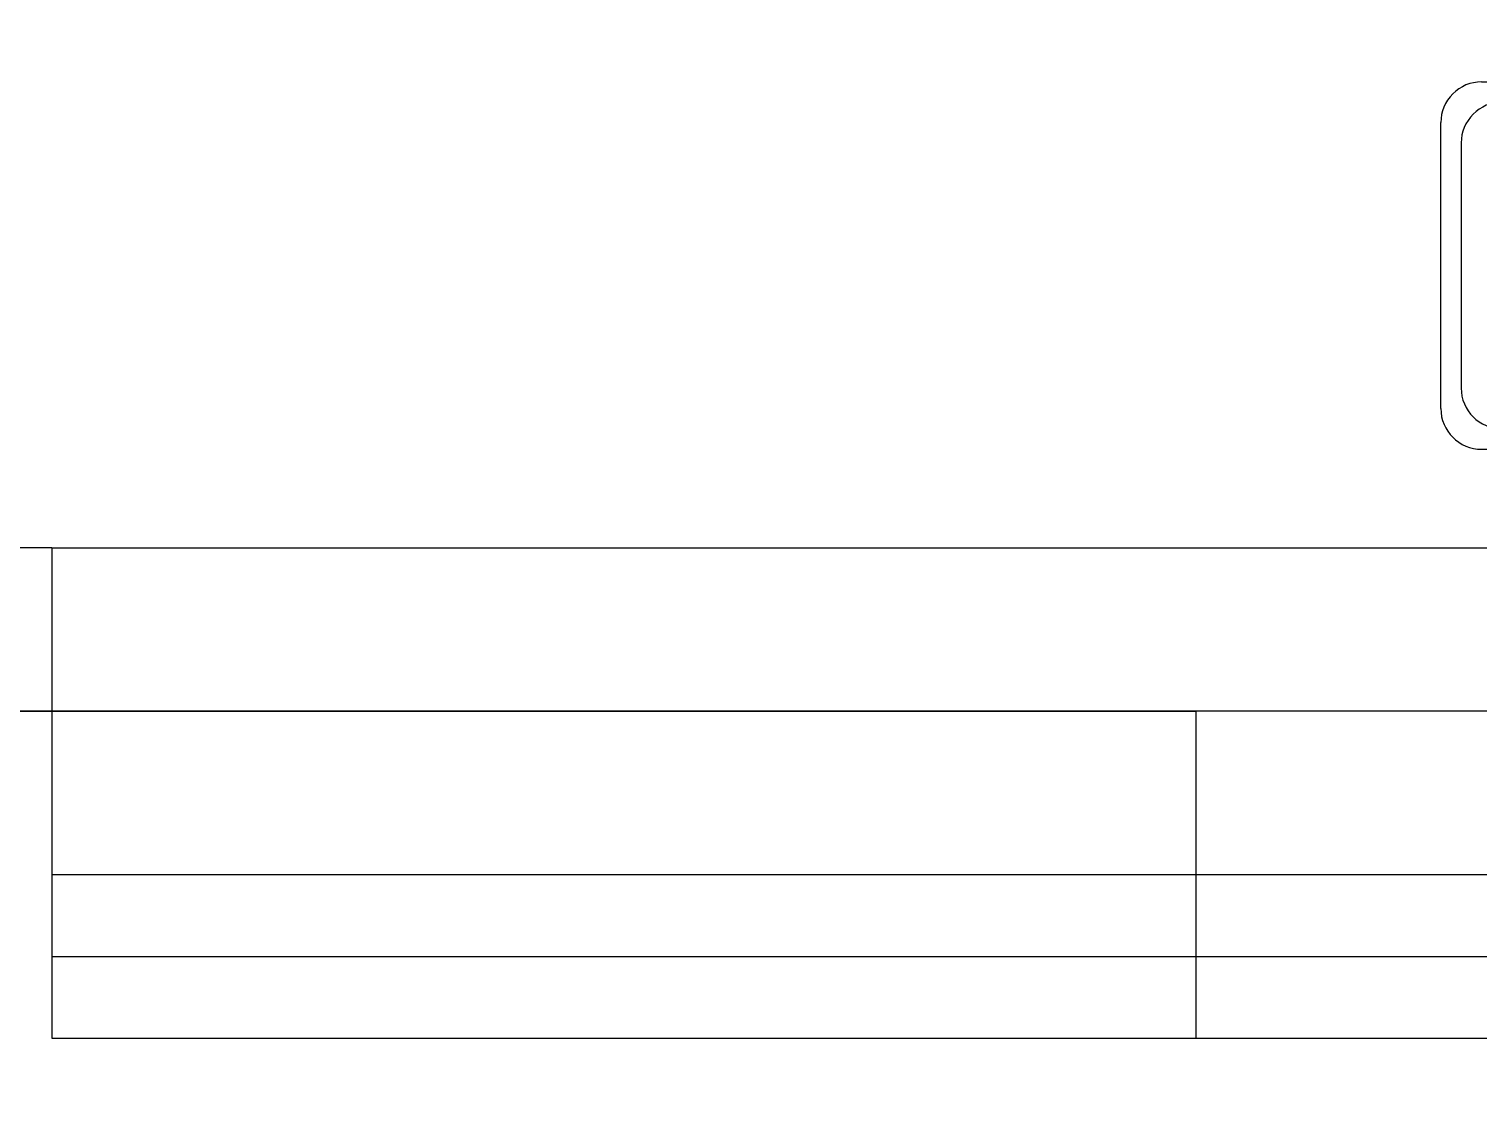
# Model space of a CAD drawing. Header units: millimetres. Extents: x 1143 to 39838, y 578 to 35727.
# Drawn here: x 28461 to 30236, y 6972 to 8274 of the extents above; entities that cross this region are included whole.
import ezdxf

# ---------------------------------------------------------------- set-up
doc = ezdxf.new("R2010")
doc.units = ezdxf.units.MM
for name, color, linetype in [('JJ', 8, 'Continuous'), ('PUB_WINDW', 7, 'Continuous'), ('WALL', 255, 'Continuous'), ('WINDOW', 2, 'Continuous')]:
    doc.layers.add(name, color=color, linetype=linetype)
doc.styles.add('DIM_FONT', font='SIMPLEX', dxfattribs={"width": 0.8})
doc.styles.get("Standard").update_dxf_attribs({"font": 'arial.ttf'})

# ---------------------------------------------------------------- blocks, each defined once
blk = doc.blocks.new('A$C578550E8')
at = {"layer": 'JJ'}
for p, q in [((399.8, 464.6, -1600), (49.9, 464.6, -1600)), ((374.8, 439.7, -1600), (74.8, 439.7, -1600)), ((0, 49.9, -1600), (0, 414.8, -1600)), ((226.5, 237.3, -1600), (226.5, 411.1, -1600)), ((449.6, 49.9, -1600), (449.6, 414.8, -1600)), ((24.9, 389.8, -1600), (24.9, 74.8, -1600)), ((424.7, 74.8, -1600), (424.7, 389.8, -1600)), ((226.5, 237.3, -1600), (52.7, 237.3, -1600)), ((226.5, 237.3, -1600), (226.5, 63.4, -1600)), ((226.5, 237.3, -1600), (400.3, 237.3, -1600)), ((74.8, 24.9, -1600), (374.8, 24.9, -1600)), ((399.8, 0, -1600), (49.9, 0, -1600))]:
    blk.add_line(p, q, dxfattribs=at)
for radius in [149.6, 82.4, 52.4]:
    blk.add_circle((226.5, 237.3, -1600), radius, dxfattribs=at)
for centre, start, end in [((49.9, 414.8, -1600), 90, 180), ((399.8, 414.8, -1600), 360, 90), ((74.8, 389.8, -1600), 90, 180), ((374.8, 389.8, -1600), 360, 90), ((74.8, 74.8, -1600), 180, 270), ((374.8, 74.8, -1600), 270, 360), ((49.9, 49.9, -1600), 180, 270), ((399.8, 49.9, -1600), 270, 360)]:
    blk.add_arc(centre, 49.9, start, end, dxfattribs=at)
blk = doc.blocks.new('1T4F81聚福元')
at = {"layer": 'JJ'}
blk.add_line((3300.1, -21800), (5610.1, -21800), dxfattribs=at)
at = {"layer": 'WALL'}
for q in [(1900.1, -21800), (3300.1, -22400)]:
    blk.add_line((3300.1, -21800), q, dxfattribs=at)
at = {"layer": 'WINDOW'}
blk.add_line((3300.1, -21800), (5510.1, -21800), dxfattribs=at)
for points in [[(-11400, -23200), (-6516, -23200), (-6516, -25000), (-6316, -25000), (-6316, -18500), (-5316, -18500.5), (-5316, -25000), (-5116, -25000), (-5116, -23200), (1901.8, -23189.6), (1901.8, -23189.6), (1900.1, -22000), (4700.1, -22000), (4700.1, -22400), (6110.1, -22400)], [(3300.1, -22200), (5910.1, -22200), (5910.1, -21500)], [(3300.1, -22400), (6110.1, -22400), (6110.1, -21500)], [(3300.1, -22300), (6010.1, -22300), (6010.1, -21500)]]:
    blk.add_lwpolyline(points, dxfattribs=at)
blk.add_lwpolyline([(-3716, -11600), (1326, -11600), (1326, -11700), (-474, -11700), (-474, -12996.3), (4600.1, -12996.3), (4600.1, -16000), (5710.1, -16000), (5710.1, -21900), (5710.1, -22000), (1900.1, -22000), (1901.8, -23189.6), (-5116, -23200), (-5116, -25000), (-5316, -25000), (-5316, -18366.7), (-3716, -18366.7)], close=True, dxfattribs=at)
at = {"layer": 'JJ', "rotation": 270}
blk.add_blockref('A$C578550E8', (4999.8, -21229.6), dxfattribs=at)
at = {"style": 'DIM_FONT', "oblique": -180, "text_generation_flag": 4, "width": 0.8, "flags": 9}
for tag, p, rotation in [('XSIZE', (1326.3, -15051.1), 135), ('YSIZE', (1326.3, -15051.1), 135), ('XSIZE', (3900.1, -18100), 45), ('YSIZE', (3900.1, -18100), 45)]:
    blk.add_attdef(tag, p, '', height=0.5, rotation=rotation, dxfattribs=at)
at = {"layer": 'JJ', "oblique": -180, "text_generation_flag": 4, "width": 0.8, "flags": 9}
for p in [(1764.7, -14093.6), (2339, -19893.8)]:
    blk.add_attdef('XSIZE', p, '', height=0.441, dxfattribs=at)
blk.add_attdef('XSIZE', (-13521.8, -18540), '', height=0.441, rotation=90, dxfattribs=at)

msp = doc.modelspace()

# ---------------------------------------------------------------- block references
at = {"layer": 'PUB_WINDW'}
msp.add_blockref('1T4F81聚福元', (25189.3, 29439.1), dxfattribs=at)

doc.saveas('drawing.dxf')
